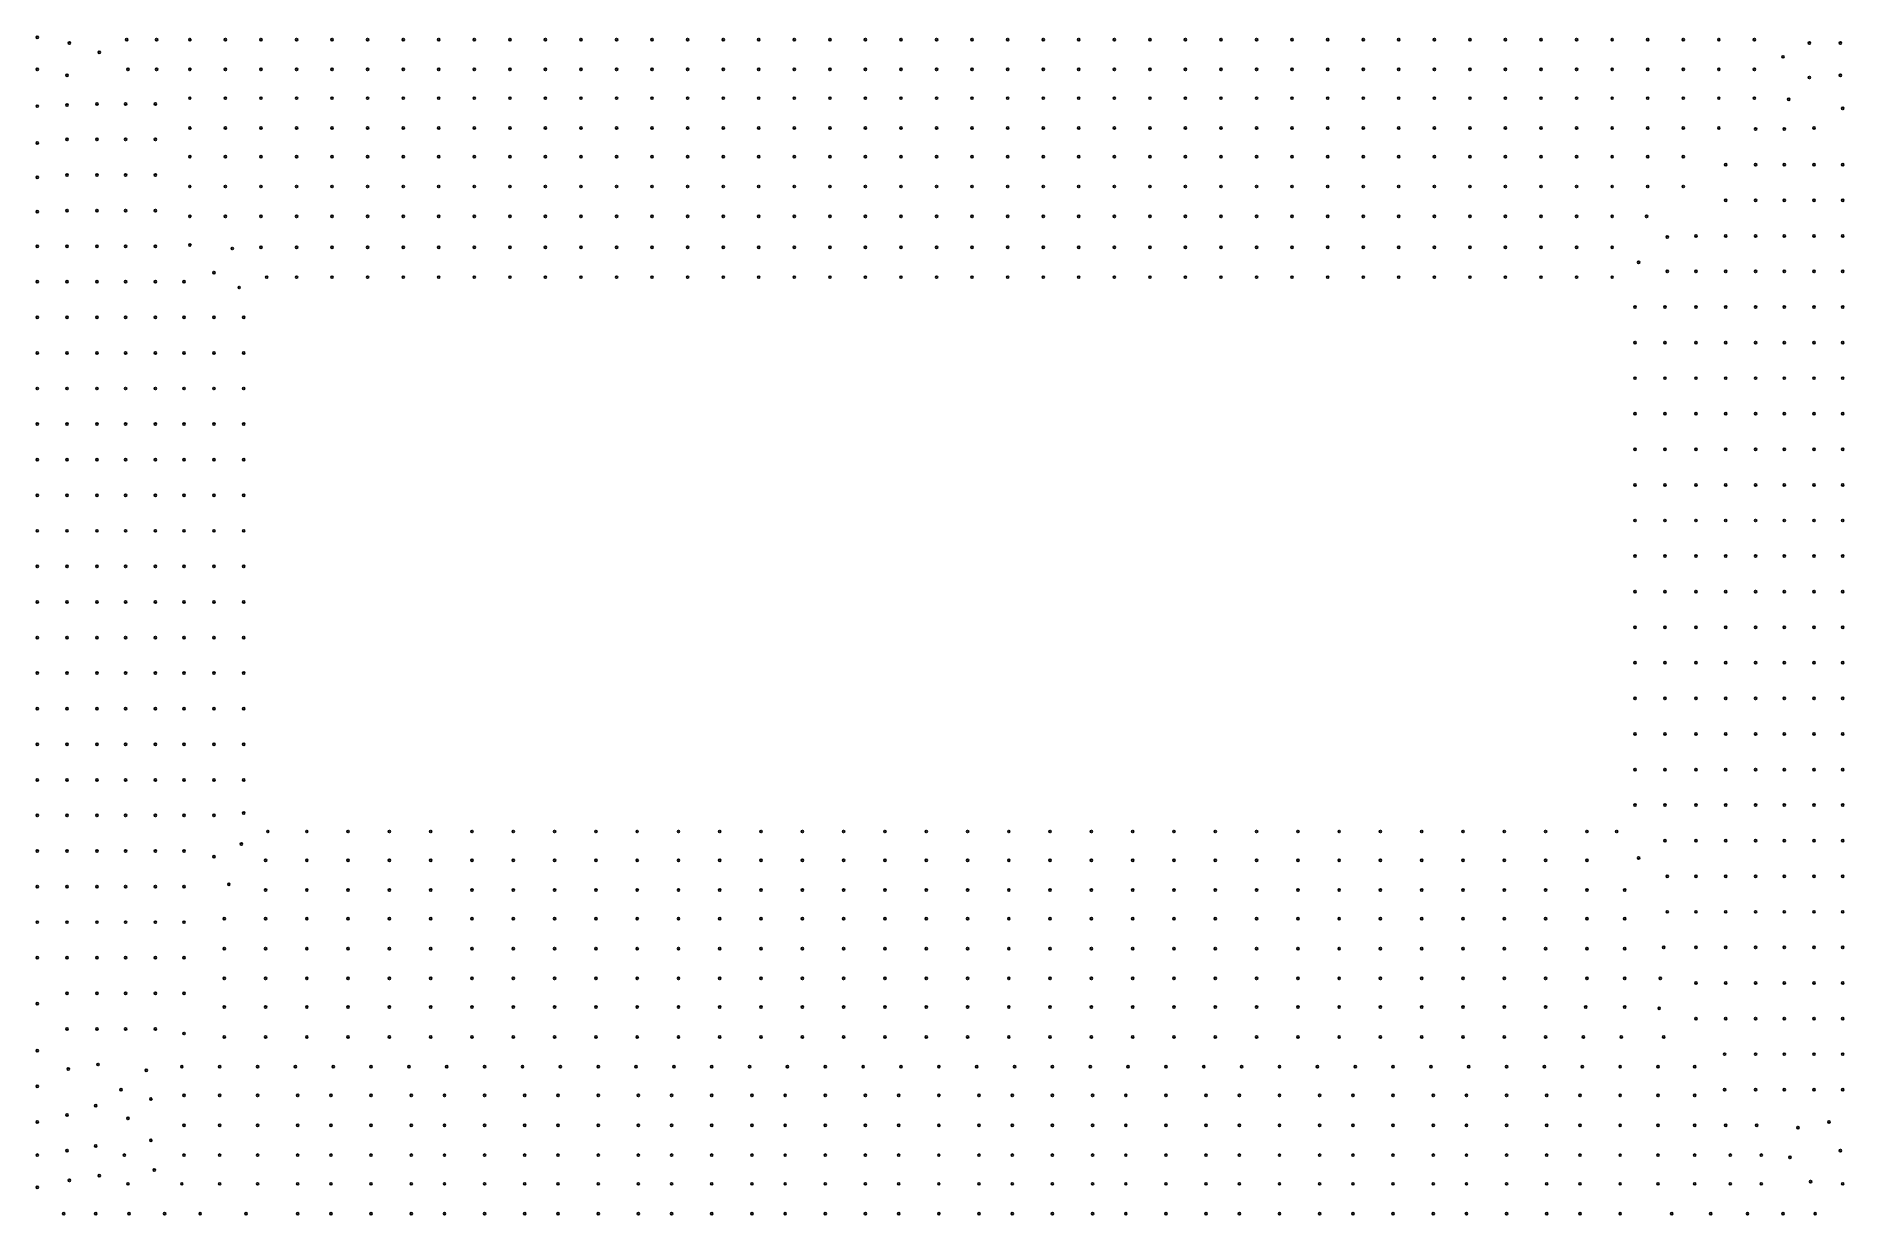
# Model space of a CAD drawing. Extents: x -1 to 1575, y -1 to 1026.
import ezdxf

# ---------------------------------------------------------------- set-up
doc = ezdxf.new("R2010")
doc.units = 0
doc.header["$MEASUREMENT"] = 0
doc.layers.get('0').update_dxf_attribs({"linetype": 'CONTINUOUS'})

msp = doc.modelspace()

# ---------------------------------------------------------------- linework, layer by layer
for centre in [(0, 1025), (28, 1020), (54, 1012), (78, 1023), (104, 1023), (133, 1023), (164, 1023), (195, 1023), (226, 1023), (257, 1023), (288, 1023), (319, 1023), (350, 1023), (381, 1023), (412, 1023), (443, 1023), (474, 1023), (505, 1023), (536, 1023), (567, 1023), (598, 1023), (629, 1023), (660, 1023), (691, 1023), (722, 1023), (753, 1023), (784, 1023), (815, 1023), (846, 1023), (877, 1023), (908, 1023), (939, 1023), (970, 1023), (1001, 1023), (1032, 1023), (1063, 1023), (1094, 1023), (1125, 1023), (1156, 1023), (1187, 1023), (1218, 1023), (1249, 1023), (1280, 1023), (1311, 1023), (1342, 1023), (1373, 1023), (1404, 1023), (1435, 1023), (1466, 1023), (1497, 1023), (1522, 1008), (1545, 1020), (1572, 1020), (0, 997), (26, 992), (79, 997), (104, 997), (133, 997), (164, 997), (195, 997), (226, 997), (257, 997), (288, 997), (319, 997), (350, 997), (381, 997), (412, 997), (443, 997), (474, 997), (505, 997), (536, 997), (567, 997), (598, 997), (629, 997), (660, 997), (691, 997), (722, 997), (753, 997), (784, 997), (815, 997), (846, 997), (877, 997), (908, 997), (939, 997), (970, 997), (1001, 997), (1032, 997), (1063, 997), (1094, 997), (1125, 997), (1156, 997), (1187, 997), (1218, 997), (1249, 997), (1280, 997), (1311, 997), (1342, 997), (1373, 997), (1404, 997), (1435, 997), (1466, 997), (1497, 997), (1572, 992), (1545, 990), (0, 965), (26, 966), (52, 967), (77, 967), (103, 967), (133, 972), (164, 972), (195, 972), (226, 972), (257, 972), (288, 972), (319, 972), (350, 972), (381, 972), (412, 972), (443, 972), (474, 972), (505, 972), (536, 972), (567, 972), (598, 972), (629, 972), (660, 972), (691, 972), (722, 972), (753, 972), (784, 972), (815, 972), (846, 972), (877, 972), (908, 972), (939, 972), (970, 972), (1001, 972), (1032, 972), (1063, 972), (1094, 972), (1125, 972), (1156, 972), (1187, 972), (1218, 972), (1249, 972), (1280, 972), (1311, 972), (1342, 972), (1373, 972), (1404, 972), (1435, 972), (1466, 972), (1497, 972), (1527, 971), (1574, 963), (133, 946), (164, 946), (195, 946), (226, 946), (257, 946), (288, 946), (319, 946), (350, 946), (381, 946), (412, 946), (443, 946), (474, 946), (505, 946), (536, 946), (567, 946), (598, 946), (629, 946), (660, 946), (691, 946), (722, 946), (753, 946), (784, 946), (815, 946), (846, 946), (877, 946), (908, 946), (939, 946), (970, 946), (1001, 946), (1032, 946), (1063, 946), (1094, 946), (1125, 946), (1156, 946), (1187, 946), (1218, 946), (1249, 946), (1280, 946), (1311, 946), (1342, 946), (1373, 946), (1404, 946), (1435, 946), (1466, 946), (1498, 945), (1523, 945), (1549, 946), (0, 933), (26, 936), (52, 936), (77, 936), (103, 936), (133, 921), (164, 921), (195, 921), (226, 921), (257, 921), (288, 921), (319, 921), (350, 921), (381, 921), (412, 921), (443, 921), (474, 921), (505, 921), (536, 921), (567, 921), (598, 921), (629, 921), (660, 921), (691, 921), (722, 921), (753, 921), (784, 921), (815, 921), (846, 921), (877, 921), (908, 921), (939, 921), (970, 921), (1001, 921), (1032, 921), (1063, 921), (1094, 921), (1125, 921), (1156, 921), (1187, 921), (1218, 921), (1249, 921), (1280, 921), (1311, 921), (1342, 921), (1373, 921), (1404, 921), (1435, 921), (1472, 914), (1498, 914), (1523, 914), (1549, 914), (1574, 914), (0, 903), (26, 905), (52, 905), (77, 905), (103, 905), (133, 895), (164, 895), (195, 895), (226, 895), (257, 895), (288, 895), (319, 895), (350, 895), (381, 895), (412, 895), (443, 895), (474, 895), (505, 895), (536, 895), (567, 895), (598, 895), (629, 895), (660, 895), (691, 895), (722, 895), (753, 895), (784, 895), (815, 895), (846, 895), (877, 895), (908, 895), (939, 895), (970, 895), (1001, 895), (1032, 895), (1063, 895), (1094, 895), (1125, 895), (1156, 895), (1187, 895), (1218, 895), (1249, 895), (1280, 895), (1311, 895), (1342, 895), (1373, 895), (1404, 895), (1435, 895), (1472, 883), (1498, 883), (1523, 883), (1549, 883), (1574, 883), (0, 873), (26, 874), (52, 874), (77, 874), (103, 874), (133, 869), (164, 869), (195, 869), (226, 869), (257, 869), (288, 869), (319, 869), (350, 869), (381, 869), (412, 869), (443, 869), (474, 869), (505, 869), (536, 869), (567, 869), (598, 869), (629, 869), (660, 869), (691, 869), (722, 869), (753, 869), (784, 869), (815, 869), (846, 869), (877, 869), (908, 869), (939, 869), (970, 869), (1001, 869), (1032, 869), (1063, 869), (1094, 869), (1125, 869), (1156, 869), (1187, 869), (1218, 869), (1249, 869), (1280, 869), (1311, 869), (1342, 869), (1373, 869), (1403, 869), (1421, 851), (1446, 852), (1472, 852), (1498, 852), (1523, 852), (1549, 852), (1574, 852), (0, 843), (26, 843), (52, 843), (77, 843), (103, 843), (133, 844), (170, 841), (195, 842), (226, 842), (257, 842), (288, 842), (319, 842), (350, 842), (381, 842), (412, 842), (443, 842), (474, 842), (505, 842), (536, 842), (567, 842), (598, 842), (629, 842), (660, 842), (691, 842), (722, 842), (753, 842), (784, 842), (815, 842), (846, 842), (877, 842), (908, 842), (939, 842), (970, 842), (1001, 842), (1032, 842), (1063, 842), (1094, 842), (1125, 842), (1156, 842), (1187, 842), (1218, 842), (1249, 842), (1280, 842), (1311, 842), (1342, 842), (1373, 842), (154, 820), (1396, 829), (1421, 821), (1446, 821), (1472, 821), (1498, 821), (1523, 821), (1549, 821), (1574, 821), (0, 812), (26, 812), (52, 812), (77, 812), (103, 812), (128, 812), (176, 807), (200, 816), (226, 816), (257, 816), (288, 816), (319, 816), (350, 816), (381, 816), (412, 816), (443, 816), (474, 816), (505, 816), (536, 816), (567, 816), (598, 816), (629, 816), (660, 816), (691, 816), (722, 816), (753, 816), (784, 816), (815, 816), (846, 816), (877, 816), (908, 816), (939, 816), (970, 816), (1001, 816), (1032, 816), (1063, 816), (1094, 816), (1125, 816), (1156, 816), (1187, 816), (1218, 816), (1249, 816), (1280, 816), (1311, 816), (1342, 816), (1373, 816), (1393, 790), (1419, 790), (1446, 790), (1472, 790), (1498, 790), (1523, 790), (1549, 790), (1574, 790), (0, 781), (26, 781), (52, 781), (77, 781), (103, 781), (128, 781), (154, 781), (180, 781), (1393, 759), (1419, 759), (1446, 759), (1472, 759), (1498, 759), (1523, 759), (1549, 759), (1574, 759), (0, 750), (26, 750), (52, 750), (77, 750), (103, 750), (128, 750), (154, 750), (180, 750), (1393, 728), (1419, 728), (1446, 728), (1472, 728), (1498, 728), (1523, 728), (1549, 728), (1574, 728), (0, 719), (26, 719), (52, 719), (77, 719), (103, 719), (128, 719), (154, 719), (180, 719), (1393, 697), (1419, 697), (1446, 697), (1472, 697), (1498, 697), (1523, 697), (1549, 697), (1574, 697), (0, 688), (26, 688), (52, 688), (77, 688), (103, 688), (128, 688), (154, 688), (180, 688), (1393, 666), (1419, 666), (1446, 666), (1472, 666), (1498, 666), (1523, 666), (1549, 666), (1574, 666), (0, 657), (26, 657), (52, 657), (77, 657), (103, 657), (128, 657), (154, 657), (180, 657), (1393, 635), (1419, 635), (1446, 635), (1472, 635), (1498, 635), (1523, 635), (1549, 635), (1574, 635), (0, 626), (26, 626), (52, 626), (77, 626), (103, 626), (128, 626), (154, 626), (180, 626), (1393, 604), (1419, 604), (1446, 604), (1472, 604), (1498, 604), (1523, 604), (1549, 604), (1574, 604), (0, 595), (26, 595), (52, 595), (77, 595), (103, 595), (128, 595), (154, 595), (180, 595), (1393, 573), (1419, 573), (1446, 573), (1472, 573), (1498, 573), (1523, 573), (1549, 573), (1574, 573), (0, 564), (26, 564), (52, 564), (77, 564), (103, 564), (128, 564), (154, 564), (180, 564), (1393, 542), (1419, 542), (1446, 542), (1472, 542), (1498, 542), (1523, 542), (1549, 542), (1574, 542), (0, 533), (26, 533), (52, 533), (77, 533), (103, 533), (128, 533), (154, 533), (180, 533), (1393, 511), (1419, 511), (1446, 511), (1472, 511), (1498, 511), (1523, 511), (1549, 511), (1574, 511), (0, 502), (26, 502), (52, 502), (77, 502), (103, 502), (128, 502), (154, 502), (180, 502), (1393, 480), (1419, 480), (1446, 480), (1472, 480), (1498, 480), (1523, 480), (1549, 480), (1574, 480), (0, 471), (26, 471), (52, 471), (77, 471), (103, 471), (128, 471), (154, 471), (180, 471), (1393, 449), (1419, 449), (1446, 449), (1472, 449), (1498, 449), (1523, 449), (1549, 449), (1574, 449), (0, 440), (26, 440), (52, 440), (77, 440), (103, 440), (128, 440), (154, 440), (180, 440), (0, 409), (26, 409), (52, 409), (77, 409), (103, 409), (128, 409), (154, 409), (180, 409), (1393, 418), (1419, 418), (1446, 418), (1472, 418), (1498, 418), (1523, 418), (1549, 418), (1574, 418), (0, 378), (26, 378), (52, 378), (77, 378), (103, 378), (128, 378), (154, 378), (180, 378), (1393, 387), (1419, 387), (1446, 387), (1472, 387), (1498, 387), (1523, 387), (1549, 387), (1574, 387), (0, 347), (26, 347), (52, 347), (77, 347), (103, 347), (128, 347), (154, 347), (180, 349), (1393, 356), (1419, 356), (1446, 356), (1472, 356), (1498, 356), (1523, 356), (1549, 356), (1574, 356), (201, 333), (235, 333), (271, 333), (307, 333), (343, 333), (379, 333), (415, 333), (451, 333), (487, 333), (523, 333), (559, 333), (595, 333), (631, 333), (667, 333), (703, 333), (739, 333), (775, 333), (811, 333), (847, 333), (883, 333), (919, 333), (955, 333), (991, 333), (1027, 333), (1063, 333), (1099, 333), (1135, 333), (1171, 333), (1207, 333), (1243, 333), (1279, 333), (1315, 333), (1351, 333), (1377, 333), (0, 316), (26, 316), (52, 316), (77, 316), (103, 316), (128, 316), (178, 322), (1419, 325), (1446, 325), (1472, 325), (1498, 325), (1523, 325), (1549, 325), (1574, 325), (154, 311), (199, 308), (235, 308), (271, 308), (307, 308), (343, 308), (379, 308), (415, 308), (451, 308), (487, 308), (523, 308), (559, 308), (595, 308), (631, 308), (667, 308), (703, 308), (739, 308), (775, 308), (811, 308), (847, 308), (883, 308), (919, 308), (955, 308), (991, 308), (1027, 308), (1063, 308), (1099, 308), (1135, 308), (1171, 308), (1207, 308), (1243, 308), (1279, 308), (1315, 308), (1351, 308), (1396, 310), (0, 285), (26, 285), (52, 285), (77, 285), (103, 285), (128, 285), (167, 287), (1421, 294), (1446, 294), (1472, 294), (1498, 294), (1523, 294), (1549, 294), (1574, 294), (199, 282), (235, 282), (271, 282), (307, 282), (343, 282), (379, 282), (415, 282), (451, 282), (487, 282), (523, 282), (559, 282), (595, 282), (631, 282), (667, 282), (703, 282), (739, 282), (775, 282), (811, 282), (847, 282), (883, 282), (919, 282), (955, 282), (991, 282), (1027, 282), (1063, 282), (1099, 282), (1135, 282), (1171, 282), (1207, 282), (1243, 282), (1279, 282), (1315, 282), (1351, 282), (1384, 282), (0, 254), (26, 254), (52, 254), (77, 254), (103, 254), (128, 254), (163, 257), (199, 257), (235, 257), (271, 257), (307, 257), (343, 257), (379, 257), (415, 257), (451, 257), (487, 257), (523, 257), (559, 257), (595, 257), (631, 257), (667, 257), (703, 257), (739, 257), (775, 257), (811, 257), (847, 257), (883, 257), (919, 257), (955, 257), (991, 257), (1027, 257), (1063, 257), (1099, 257), (1135, 257), (1171, 257), (1207, 257), (1243, 257), (1279, 257), (1315, 257), (1351, 257), (1384, 257), (1421, 263), (1446, 263), (1472, 263), (1498, 263), (1523, 263), (1549, 263), (1574, 263), (0, 223), (26, 223), (52, 223), (77, 223), (103, 223), (128, 223), (163, 231), (199, 231), (235, 231), (271, 231), (307, 231), (343, 231), (379, 231), (415, 231), (451, 231), (487, 231), (523, 231), (559, 231), (595, 231), (631, 231), (667, 231), (703, 231), (739, 231), (775, 231), (811, 231), (847, 231), (883, 231), (919, 231), (955, 231), (991, 231), (1027, 231), (1063, 231), (1099, 231), (1135, 231), (1171, 231), (1207, 231), (1243, 231), (1279, 231), (1315, 231), (1351, 231), (1384, 231), (1418, 232), (1446, 232), (1472, 232), (1498, 232), (1523, 232), (1549, 232), (1574, 232), (163, 205), (199, 205), (235, 205), (271, 205), (307, 205), (343, 205), (379, 205), (415, 205), (451, 205), (487, 205), (523, 205), (559, 205), (595, 205), (631, 205), (667, 205), (703, 205), (739, 205), (775, 205), (811, 205), (847, 205), (883, 205), (919, 205), (955, 205), (991, 205), (1027, 205), (1063, 205), (1099, 205), (1135, 205), (1171, 205), (1207, 205), (1243, 205), (1279, 205), (1315, 205), (1351, 205), (1384, 205), (1415, 205), (26, 192), (52, 192), (77, 192), (103, 192), (128, 192), (1446, 201), (1472, 201), (1498, 201), (1523, 201), (1549, 201), (1574, 201), (0, 183), (163, 180), (199, 180), (235, 180), (271, 180), (307, 180), (343, 180), (379, 180), (415, 180), (451, 180), (487, 180), (523, 180), (559, 180), (595, 180), (631, 180), (667, 180), (703, 180), (739, 180), (775, 180), (811, 180), (847, 180), (883, 180), (919, 180), (955, 180), (991, 180), (1027, 180), (1063, 180), (1099, 180), (1135, 180), (1171, 180), (1207, 180), (1243, 180), (1279, 180), (1315, 180), (1350, 180), (1384, 180), (1414, 179), (26, 161), (52, 161), (77, 161), (103, 161), (128, 157), (1446, 170), (1472, 170), (1498, 170), (1523, 170), (1549, 170), (1574, 170), (0, 142), (163, 154), (199, 154), (235, 154), (271, 154), (307, 154), (343, 154), (379, 154), (415, 154), (451, 154), (487, 154), (523, 154), (559, 154), (595, 154), (631, 154), (667, 154), (703, 154), (739, 154), (775, 154), (811, 154), (847, 154), (883, 154), (919, 154), (955, 154), (991, 154), (1027, 154), (1063, 154), (1099, 154), (1135, 154), (1171, 154), (1207, 154), (1243, 154), (1279, 154), (1315, 154), (1348, 154), (1381, 154), (1418, 154), (27, 126), (53, 130), (126, 128), (159, 128), (192, 128), (225, 128), (258, 128), (291, 128), (324, 128), (357, 128), (390, 128), (423, 128), (456, 128), (489, 128), (522, 128), (555, 128), (588, 128), (621, 128), (654, 128), (687, 128), (720, 128), (753, 128), (786, 128), (819, 128), (852, 128), (885, 128), (918, 128), (951, 128), (984, 128), (1017, 128), (1050, 128), (1083, 128), (1116, 128), (1149, 128), (1182, 128), (1215, 128), (1248, 128), (1281, 128), (1314, 128), (1347, 128), (1380, 128), (1413, 128), (1445, 128), (1471, 139), (1498, 139), (1523, 139), (1549, 139), (1574, 139), (0, 111), (95, 125), (51, 94), (73, 108), (99, 100), (128, 103), (159, 103), (192, 103), (227, 103), (256, 103), (291, 103), (326, 103), (355, 103), (390, 103), (425, 103), (454, 103), (489, 103), (524, 103), (553, 103), (588, 103), (623, 103), (652, 103), (687, 103), (722, 103), (751, 103), (786, 103), (821, 103), (850, 103), (885, 103), (920, 103), (949, 103), (984, 103), (1019, 103), (1048, 103), (1083, 103), (1118, 103), (1147, 103), (1182, 103), (1217, 103), (1246, 103), (1281, 103), (1316, 103), (1345, 103), (1380, 103), (1413, 103), (1445, 103), (1471, 108), (1498, 108), (1523, 108), (1549, 108), (1574, 108), (0, 80), (26, 86), (79, 83), (1562, 80), (99, 64), (128, 77), (159, 77), (192, 77), (227, 77), (256, 77), (291, 77), (326, 77), (355, 77), (390, 77), (425, 77), (454, 77), (489, 77), (524, 77), (553, 77), (588, 77), (623, 77), (652, 77), (687, 77), (722, 77), (751, 77), (786, 77), (821, 77), (850, 77), (885, 77), (920, 77), (949, 77), (984, 77), (1019, 77), (1048, 77), (1083, 77), (1118, 77), (1147, 77), (1182, 77), (1217, 77), (1246, 77), (1281, 77), (1316, 77), (1345, 77), (1380, 77), (1413, 77), (1445, 77), (1472, 77), (1499, 77), (1535, 75), (0, 51), (26, 55), (51, 59), (76, 51), (128, 51), (159, 51), (192, 51), (227, 51), (256, 51), (291, 51), (326, 51), (355, 51), (390, 51), (425, 51), (454, 51), (489, 51), (524, 51), (553, 51), (588, 51), (623, 51), (652, 51), (687, 51), (722, 51), (751, 51), (786, 51), (821, 51), (850, 51), (885, 51), (920, 51), (949, 51), (984, 51), (1019, 51), (1048, 51), (1083, 51), (1118, 51), (1147, 51), (1182, 51), (1217, 51), (1246, 51), (1281, 51), (1316, 51), (1345, 51), (1380, 51), (1413, 51), (1445, 51), (1476, 51), (1503, 51), (1528, 49), (1572, 55), (54, 33), (102, 38), (0, 23), (28, 29), (79, 26), (126, 26), (159, 26), (192, 26), (227, 26), (256, 26), (291, 26), (326, 26), (355, 26), (390, 26), (425, 26), (454, 26), (489, 26), (524, 26), (553, 26), (588, 26), (623, 26), (652, 26), (687, 26), (722, 26), (751, 26), (786, 26), (821, 26), (850, 26), (885, 26), (920, 26), (949, 26), (984, 26), (1019, 26), (1048, 26), (1083, 26), (1118, 26), (1147, 26), (1182, 26), (1217, 26), (1246, 26), (1281, 26), (1316, 26), (1345, 26), (1380, 26), (1413, 26), (1445, 26), (1476, 26), (1503, 26), (1546, 28), (1574, 26), (23, 0), (51, 0), (80, 0), (111, 0), (142, 0), (182, 0), (227, 0), (256, 0), (291, 0), (326, 0), (355, 0), (390, 0), (425, 0), (454, 0), (489, 0), (524, 0), (553, 0), (588, 0), (623, 0), (652, 0), (687, 0), (722, 0), (751, 0), (786, 0), (821, 0), (850, 0), (885, 0), (920, 0), (949, 0), (984, 0), (1019, 0), (1048, 0), (1083, 0), (1118, 0), (1147, 0), (1182, 0), (1217, 0), (1246, 0), (1281, 0), (1316, 0), (1345, 0), (1380, 0), (1425, 0), (1459, 0), (1491, 0), (1522, 0), (1550, 0)]:
    msp.add_circle(centre, 1)

doc.saveas('drawing.dxf')
